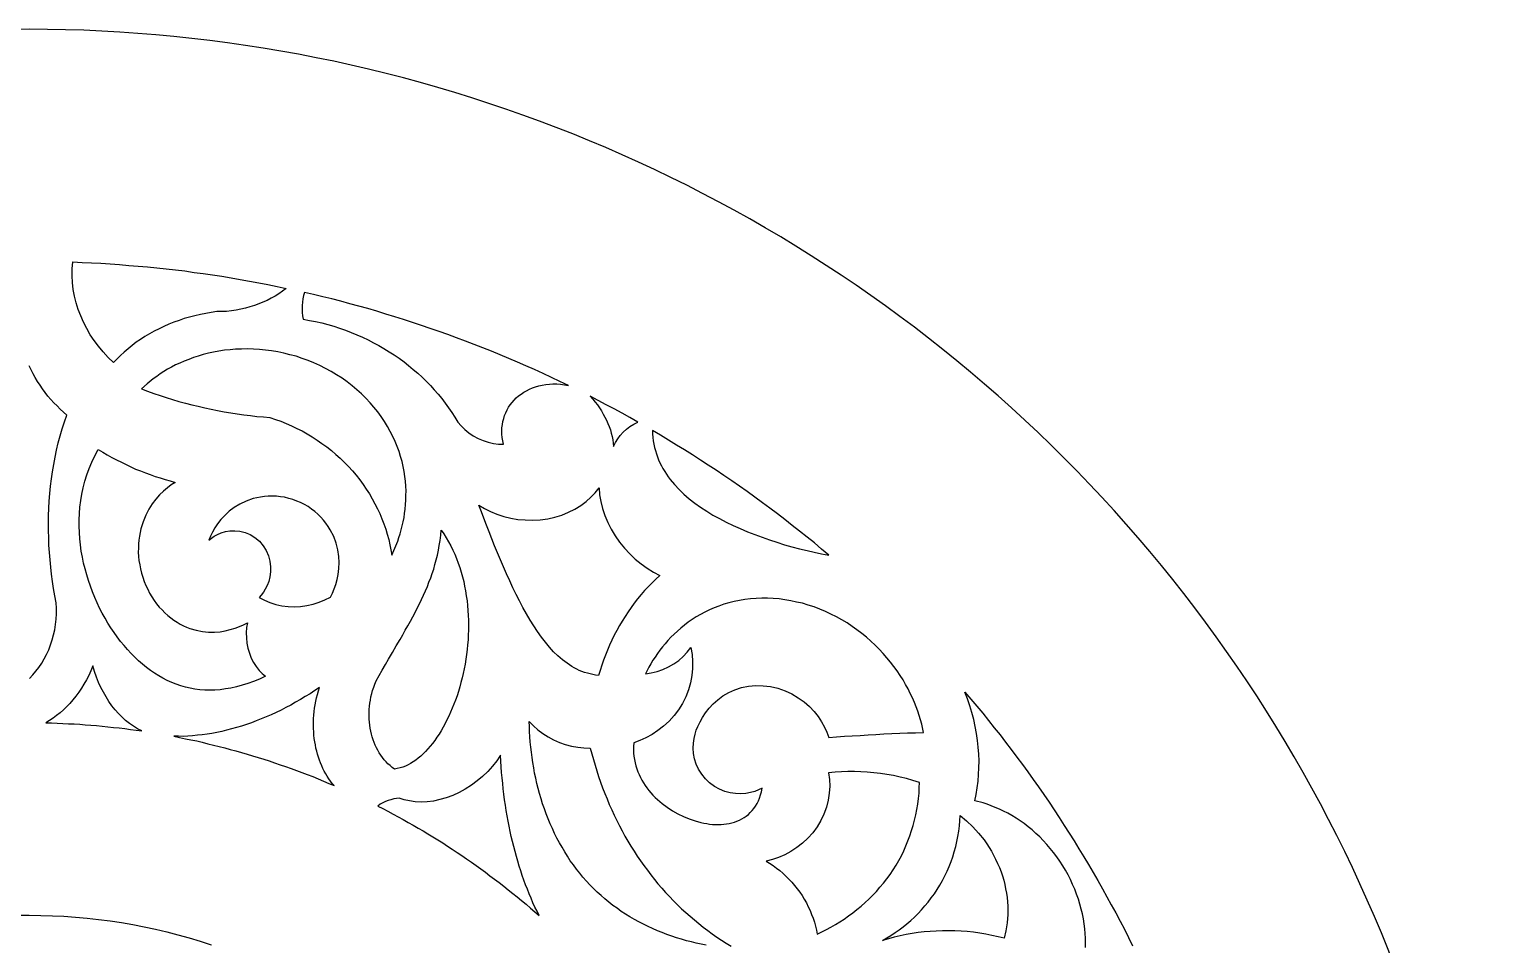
# Model space of a CAD drawing. Extents: x -1903 to -234, y -575 to 545.
# Drawn here: x -424.1 to -234.1, y 105.4 to 224.2 of the extents above; entities that cross this region are included whole.
import ezdxf

# ---------------------------------------------------------------- set-up
doc = ezdxf.new("R2010")
doc.units = 0
doc.layers.add('LAYER_1', color=18, linetype='CONTINUOUS')

msp = doc.modelspace()

# ---------------------------------------------------------------- linework, layer by layer
at = {"layer": 'LAYER_1'}
msp.add_lwpolyline([(-424.07, 224.18, 0.414214), (-614.07, 34.18, 0.414214), (-424.07, -155.82, 0.414214), (-234.07, 34.18, 0.414214)], format="xyb", close=True, dxfattribs=at)
for points in [[(-390.72, 190.55), (-391.18, 190.2), (-391.66, 189.86), (-392.15, 189.55), (-392.66, 189.26), (-393.19, 188.99), (-393.73, 188.75), (-394.28, 188.53), (-394.84, 188.33), (-395.42, 188.14), (-396.01, 187.98), (-396.61, 187.84), (-397.22, 187.73), (-397.83, 187.64), (-398.46, 187.57), (-399.09, 187.54), (-399.72, 187.53), (-400.44, 187.42), (-401.15, 187.3), (-401.86, 187.15), (-402.56, 187), (-403.26, 186.81), (-403.95, 186.63), (-404.62, 186.4), (-405.3, 186.17), (-405.95, 185.89), (-406.6, 185.61), (-407.23, 185.3), (-407.86, 184.99), (-408.46, 184.64), (-409.06, 184.3), (-409.62, 183.93), (-410.19, 183.55), (-410.72, 183.13), (-411.25, 182.71), (-411.74, 182.27), (-412.24, 181.83), (-412.69, 181.37), (-413.14, 180.91), (-413.83, 181.59), (-414.47, 182.3), (-415.08, 183.03), (-415.63, 183.78), (-416.15, 184.54), (-416.61, 185.34), (-417.03, 186.15), (-417.4, 186.97), (-417.72, 187.82), (-417.99, 188.67), (-418.2, 189.54), (-418.36, 190.42), (-418.46, 191.3), (-418.5, 192.19), (-418.49, 193.09), (-418.41, 193.98), (-417.19, 193.92), (-415.98, 193.86), (-414.77, 193.81), (-413.55, 193.74), (-412.34, 193.64), (-411.13, 193.54), (-409.92, 193.45), (-408.71, 193.34), (-407.51, 193.21), (-406.3, 193.08), (-405.09, 192.94), (-403.89, 192.81), (-402.68, 192.63), (-401.48, 192.46), (-400.28, 192.29), (-399.08, 192.12), (-397.88, 191.91), (-396.68, 191.7), (-395.49, 191.5), (-394.29, 191.29), (-393.1, 191.05), (-391.91, 190.8)], [(-362.5, 170.31), (-362.6, 170.75), (-362.66, 171.19), (-362.7, 171.62), (-362.71, 172.05), (-362.7, 172.47), (-362.65, 172.88), (-362.58, 173.28), (-362.48, 173.67), (-362.36, 174.04), (-362.22, 174.41), (-362.04, 174.77), (-361.85, 175.11), (-361.63, 175.44), (-361.39, 175.75), (-361.13, 176.05), (-360.85, 176.33), (-360.55, 176.59), (-360.23, 176.84), (-359.88, 177.07), (-359.52, 177.27), (-359.15, 177.46), (-358.75, 177.63), (-358.34, 177.77), (-357.92, 177.9), (-357.48, 178), (-357.02, 178.07), (-356.55, 178.13), (-356.08, 178.15), (-355.59, 178.14), (-355.1, 178.1), (-354.6, 178.03), (-354.08, 177.94), (-355.17, 178.47), (-356.27, 179), (-357.37, 179.5), (-358.48, 180), (-359.59, 180.5), (-360.69, 180.99), (-361.82, 181.46), (-362.94, 181.92), (-364.06, 182.38), (-365.18, 182.85), (-366.31, 183.28), (-367.45, 183.71), (-368.59, 184.14), (-369.72, 184.57), (-370.87, 184.96), (-372.01, 185.36), (-373.16, 185.75), (-374.31, 186.14), (-375.47, 186.51), (-376.63, 186.87), (-377.79, 187.22), (-378.95, 187.58), (-380.11, 187.92), (-381.28, 188.24), (-382.45, 188.56), (-383.63, 188.88), (-384.8, 189.18), (-385.98, 189.47), (-387.16, 189.75), (-388.34, 190.03), (-388.46, 189.62), (-388.55, 189.19), (-388.61, 188.76), (-388.65, 188.32), (-388.65, 187.88), (-388.63, 187.44), (-388.58, 187), (-388.5, 186.55), (-387.7, 186.4), (-386.9, 186.24), (-386.11, 186.06), (-385.33, 185.86), (-384.55, 185.63), (-383.79, 185.38), (-383.03, 185.11), (-382.28, 184.82), (-381.54, 184.53), (-380.81, 184.21), (-380.09, 183.87), (-379.39, 183.5), (-378.7, 183.13), (-378.02, 182.73), (-377.35, 182.33), (-376.69, 181.91), (-376.05, 181.47), (-375.42, 181.01), (-374.82, 180.53), (-374.22, 180.04), (-373.64, 179.54), (-373.08, 179.03), (-372.53, 178.5), (-372, 177.96), (-371.49, 177.4), (-371, 176.83), (-370.52, 176.25), (-370.06, 175.66), (-369.63, 175.06), (-369.21, 174.45), (-368.81, 173.83), (-368.43, 173.19), (-368.02, 172.69), (-367.54, 172.22), (-367.01, 171.78), (-366.43, 171.39), (-365.81, 171.06), (-365.16, 170.79), (-364.49, 170.57), (-363.82, 170.41), (-363.15, 170.33)], [(-376.99, 155.94), (-376.6, 156.81), (-376.24, 157.73), (-376.08, 158.21), (-375.92, 158.7), (-375.78, 159.21), (-375.65, 159.72), (-375.54, 160.25), (-375.42, 160.79), (-375.34, 161.35), (-375.26, 161.9), (-375.22, 162.49), (-375.17, 163.07), (-375.17, 163.67), (-375.16, 164.27), (-375.2, 164.89), (-375.23, 165.51), (-375.32, 166.15), (-375.4, 166.79), (-375.54, 167.44), (-375.68, 168.09), (-375.87, 168.74), (-376.07, 169.39), (-376.32, 170.04), (-376.58, 170.69), (-376.89, 171.34), (-377.2, 171.99), (-377.58, 172.63), (-377.95, 173.28), (-378.38, 173.91), (-378.82, 174.53), (-379.32, 175.12), (-379.82, 175.71), (-380.38, 176.28), (-380.93, 176.85), (-381.54, 177.38), (-382.15, 177.92), (-382.81, 178.41), (-383.47, 178.88), (-384.17, 179.32), (-384.87, 179.76), (-385.61, 180.15), (-386.34, 180.54), (-387.11, 180.87), (-387.87, 181.19), (-388.66, 181.46), (-389.44, 181.73), (-390.23, 181.94), (-391.02, 182.16), (-391.82, 182.3), (-392.62, 182.44), (-393.41, 182.53), (-394.2, 182.62), (-394.98, 182.66), (-395.75, 182.71), (-396.52, 182.68), (-397.28, 182.65), (-398.01, 182.58), (-398.74, 182.51), (-399.45, 182.39), (-400.15, 182.28), (-400.82, 182.13), (-401.49, 181.96), (-402.13, 181.76), (-402.77, 181.56), (-403.37, 181.33), (-403.96, 181.11), (-404.52, 180.86), (-405.08, 180.61), (-405.6, 180.33), (-406.12, 180.05), (-406.6, 179.75), (-407.08, 179.44), (-407.52, 179.13), (-407.97, 178.82), (-408.78, 178.17), (-409.52, 177.51), (-408.72, 177.21), (-407.92, 176.91), (-407.1, 176.65), (-406.29, 176.39), (-405.46, 176.13), (-404.64, 175.88), (-403.81, 175.65), (-402.98, 175.43), (-402.14, 175.24), (-401.3, 175.04), (-400.46, 174.86), (-399.62, 174.68), (-398.77, 174.53), (-397.92, 174.39), (-397.07, 174.27), (-396.22, 174.14), (-395.37, 174.04), (-394.52, 173.94), (-393.67, 173.87), (-392.82, 173.81), (-392.12, 173.55), (-391.41, 173.3), (-390.72, 173), (-390.02, 172.71), (-389.34, 172.38), (-388.66, 172.05), (-388, 171.66), (-387.34, 171.27), (-386.7, 170.85), (-386.07, 170.42), (-385.46, 169.97), (-384.85, 169.51), (-384.27, 169), (-383.7, 168.5), (-383.16, 167.96), (-382.63, 167.42), (-382.13, 166.86), (-381.63, 166.3), (-381.17, 165.71), (-380.73, 165.11), (-380.32, 164.49), (-379.91, 163.87), (-379.55, 163.23), (-379.19, 162.6), (-378.87, 161.95), (-378.55, 161.31), (-378.28, 160.64), (-378.02, 159.97), (-377.8, 159.3), (-377.59, 158.63), (-377.41, 157.95), (-377.24, 157.28), (-377.12, 156.61)], [(-348.23, 170.02), (-347.97, 170.53), (-347.68, 171.01), (-347.34, 171.46), (-346.96, 171.87), (-346.55, 172.26), (-346.09, 172.61), (-345.6, 172.92), (-345.08, 173.19), (-346.09, 173.77), (-347.11, 174.35), (-348.14, 174.9), (-349.18, 175.44), (-350.21, 175.99), (-351.24, 176.54), (-350.92, 176.17), (-350.61, 175.8), (-350.32, 175.42), (-350.04, 175.03), (-349.79, 174.64), (-349.55, 174.24), (-349.33, 173.84), (-349.13, 173.43), (-348.94, 173.02), (-348.78, 172.6), (-348.63, 172.18), (-348.51, 171.76), (-348.41, 171.33), (-348.33, 170.89), (-348.27, 170.46)], [(-320.28, 155.92), (-321.21, 156.71), (-322.14, 157.5), (-323.1, 158.26), (-324.06, 159.02), (-325.01, 159.78), (-325.97, 160.54), (-326.94, 161.27), (-327.92, 162), (-328.9, 162.73), (-329.88, 163.46), (-330.88, 164.17), (-331.88, 164.87), (-332.88, 165.56), (-333.88, 166.26), (-334.9, 166.94), (-335.92, 167.61), (-336.94, 168.27), (-337.96, 168.94), (-339, 169.59), (-340.04, 170.22), (-341.08, 170.85), (-342.13, 171.49), (-343.18, 172.11), (-343.16, 171.65), (-343.11, 171.21), (-343.06, 170.77), (-342.98, 170.33), (-342.89, 169.9), (-342.79, 169.49), (-342.66, 169.08), (-342.52, 168.67), (-342.36, 168.28), (-342.19, 167.9), (-342, 167.52), (-341.8, 167.15), (-341.58, 166.79), (-341.35, 166.44), (-341.11, 166.09), (-340.85, 165.75), (-340.31, 165.09), (-339.71, 164.44), (-339.08, 163.83), (-338.39, 163.25), (-337.67, 162.69), (-336.91, 162.16), (-336.12, 161.63), (-335.31, 161.13), (-334.46, 160.66), (-333.58, 160.21), (-332.68, 159.79), (-331.77, 159.36), (-330.84, 158.96), (-329.89, 158.59), (-328.93, 158.24), (-327.96, 157.91), (-327, 157.59), (-326.02, 157.28), (-325.05, 157.01), (-324.07, 156.75), (-323.1, 156.52), (-322.15, 156.3), (-321.21, 156.1)], [(-393.4, 140.2), (-394.18, 139.84), (-394.95, 139.53), (-395.71, 139.26), (-396.45, 139.03), (-397.18, 138.84), (-397.89, 138.67), (-398.6, 138.55), (-399.29, 138.46), (-399.97, 138.41), (-400.63, 138.4), (-401.29, 138.41), (-401.94, 138.45), (-402.57, 138.53), (-403.19, 138.65), (-403.81, 138.8), (-404.41, 138.97), (-405, 139.17), (-405.58, 139.4), (-406.16, 139.66), (-406.72, 139.95), (-407.27, 140.27), (-407.81, 140.6), (-408.34, 140.96), (-408.87, 141.35), (-409.38, 141.77), (-409.88, 142.21), (-410.37, 142.68), (-410.85, 143.16), (-411.31, 143.66), (-411.77, 144.18), (-412.21, 144.73), (-412.65, 145.3), (-413.06, 145.88), (-413.47, 146.49), (-413.86, 147.11), (-414.23, 147.74), (-414.59, 148.39), (-414.94, 149.06), (-415.27, 149.74), (-415.58, 150.44), (-415.87, 151.16), (-416.14, 151.88), (-416.39, 152.62), (-416.62, 153.38), (-416.83, 154.13), (-417.02, 154.9), (-417.18, 155.68), (-417.32, 156.46), (-417.43, 157.26), (-417.52, 158.06), (-417.57, 158.87), (-417.6, 159.69), (-417.59, 160.51), (-417.56, 161.34), (-417.49, 162.17), (-417.38, 163), (-417.24, 163.83), (-417.06, 164.67), (-416.84, 165.51), (-416.58, 166.34), (-416.28, 167.18), (-415.94, 168.01), (-415.55, 168.83), (-415.11, 169.65), (-414.52, 169.29), (-413.94, 168.93), (-413.34, 168.61), (-412.74, 168.28), (-412.12, 167.98), (-411.51, 167.68), (-410.89, 167.39), (-410.27, 167.1), (-409.63, 166.85), (-409, 166.59), (-408.36, 166.37), (-407.72, 166.14), (-407.07, 165.94), (-406.42, 165.73), (-405.77, 165.55), (-405.12, 165.37), (-405.63, 165.04), (-406.14, 164.67), (-406.65, 164.24), (-407.15, 163.75), (-407.64, 163.2), (-408.11, 162.57), (-408.55, 161.87), (-408.95, 161.1), (-409.29, 160.26), (-409.57, 159.35), (-409.78, 158.39), (-409.83, 157.88), (-409.89, 157.37), (-409.9, 156.84), (-409.92, 156.31), (-409.88, 155.76), (-409.84, 155.22), (-409.74, 154.67), (-409.65, 154.13), (-409.5, 153.59), (-409.35, 153.05), (-409.15, 152.52), (-408.95, 151.99), (-408.7, 151.49), (-408.46, 150.98), (-408.16, 150.51), (-407.87, 150.04), (-407.54, 149.61), (-407.2, 149.18), (-406.84, 148.81), (-406.48, 148.43), (-406.09, 148.11), (-405.7, 147.77), (-405.3, 147.49), (-404.89, 147.21), (-404.48, 146.98), (-404.06, 146.76), (-403.65, 146.59), (-403.23, 146.42), (-402.4, 146.18), (-401.59, 146.01), (-400.8, 145.93), (-400.03, 145.93), (-399.3, 145.99), (-398.62, 146.1), (-397.97, 146.25), (-397.35, 146.43), (-396.78, 146.65), (-396.25, 146.89), (-395.75, 147.15), (-395.86, 146.51), (-395.9, 145.85), (-395.89, 145.17), (-395.82, 144.5), (-395.69, 143.83), (-395.5, 143.18), (-395.26, 142.56), (-394.97, 141.98), (-394.62, 141.45), (-394.24, 140.97), (-393.83, 140.56)], [(-384.96, 150.49), (-384.71, 150.98), (-384.48, 151.53), (-384.27, 152.11), (-384.1, 152.75), (-383.96, 153.43), (-383.87, 154.17), (-383.84, 154.95), (-383.88, 155.76), (-384, 156.62), (-384.22, 157.49), (-384.55, 158.36), (-384.99, 159.23), (-385.27, 159.65), (-385.55, 160.07), (-385.88, 160.47), (-386.22, 160.87), (-386.61, 161.23), (-387, 161.6), (-387.44, 161.91), (-387.88, 162.22), (-388.36, 162.48), (-388.84, 162.74), (-389.35, 162.94), (-389.86, 163.15), (-390.39, 163.29), (-390.92, 163.43), (-391.45, 163.5), (-391.99, 163.56), (-392.51, 163.56), (-393.04, 163.57), (-393.55, 163.52), (-394.05, 163.46), (-395.01, 163.26), (-395.91, 162.94), (-396.73, 162.55), (-397.47, 162.1), (-398.12, 161.61), (-398.7, 161.09), (-399.2, 160.55), (-399.63, 160), (-399.99, 159.46), (-400.29, 158.92), (-400.55, 158.39), (-400.75, 157.87), (-400.43, 158.14), (-400.05, 158.4), (-399.63, 158.62), (-399.15, 158.82), (-398.61, 158.98), (-398.03, 159.07), (-397.4, 159.09), (-396.73, 159.03), (-396.06, 158.87), (-395.4, 158.59), (-394.77, 158.2), (-394.19, 157.72), (-393.7, 157.15), (-393.3, 156.51), (-393, 155.83), (-392.82, 155.13), (-392.74, 154.42), (-392.75, 153.75), (-392.84, 153.11), (-392.99, 152.52), (-393.19, 151.99), (-393.43, 151.52), (-393.68, 151.1), (-393.95, 150.73), (-394.23, 150.42), (-393.55, 150.06), (-392.82, 149.76), (-392.07, 149.52), (-391.28, 149.36), (-390.47, 149.26), (-389.66, 149.23), (-388.84, 149.27), (-388.02, 149.38), (-387.22, 149.57), (-386.43, 149.83), (-385.68, 150.13)], [(-350.17, 140.31), (-350.54, 140.35), (-350.91, 140.42), (-351.27, 140.5), (-351.62, 140.6), (-351.97, 140.71), (-352.32, 140.83), (-352.66, 140.97), (-352.99, 141.12), (-353.31, 141.29), (-353.63, 141.47), (-354.25, 141.88), (-354.85, 142.34), (-355.43, 142.85), (-356, 143.39), (-356.54, 143.98), (-357.07, 144.62), (-357.59, 145.29), (-358.08, 146.01), (-358.58, 146.74), (-359.06, 147.5), (-359.52, 148.3), (-359.98, 149.13), (-360.42, 149.98), (-360.86, 150.83), (-361.29, 151.7), (-361.7, 152.59), (-362.11, 153.5), (-362.51, 154.41), (-362.9, 155.32), (-363.28, 156.22), (-363.66, 157.13), (-364.02, 158.04), (-364.38, 158.94), (-364.72, 159.83), (-365.06, 160.71), (-365.38, 161.56), (-365.71, 162.4), (-364.97, 161.98), (-364.18, 161.6), (-363.35, 161.25), (-362.48, 160.96), (-361.57, 160.73), (-360.63, 160.57), (-359.67, 160.49), (-358.7, 160.46), (-357.73, 160.51), (-356.77, 160.64), (-355.83, 160.85), (-354.92, 161.13), (-354.05, 161.49), (-353.23, 161.89), (-352.48, 162.36), (-351.78, 162.87), (-351.15, 163.43), (-350.59, 164.02), (-350.1, 164.64), (-350.02, 163.77), (-349.86, 162.87), (-349.64, 161.97), (-349.33, 161.08), (-348.96, 160.18), (-348.53, 159.29), (-348.02, 158.43), (-347.44, 157.61), (-346.8, 156.83), (-346.12, 156.1), (-345.4, 155.41), (-344.63, 154.78), (-343.84, 154.22), (-343.02, 153.73), (-342.2, 153.29), (-342.71, 152.81), (-343.22, 152.34), (-343.7, 151.84), (-344.18, 151.33), (-344.64, 150.8), (-345.09, 150.26), (-345.52, 149.7), (-345.94, 149.14), (-346.34, 148.56), (-346.73, 147.98), (-347.1, 147.37), (-347.46, 146.77), (-347.79, 146.14), (-348.13, 145.52), (-348.43, 144.88), (-348.73, 144.25), (-349, 143.6), (-349.27, 142.95), (-349.51, 142.29), (-349.75, 141.63), (-349.96, 140.97)], [(-376.64, 128.15), (-376.94, 128.37), (-377.23, 128.6), (-377.5, 128.84), (-377.75, 129.1), (-377.99, 129.37), (-378.22, 129.66), (-378.43, 129.96), (-378.63, 130.27), (-378.82, 130.59), (-378.99, 130.92), (-379.15, 131.25), (-379.3, 131.6), (-379.43, 131.96), (-379.55, 132.32), (-379.65, 132.69), (-379.74, 133.07), (-379.81, 133.46), (-379.87, 133.85), (-379.91, 134.25), (-379.94, 134.65), (-379.96, 135.06), (-379.95, 135.47), (-379.94, 135.88), (-379.9, 136.3), (-379.86, 136.71), (-379.79, 137.12), (-379.71, 137.54), (-379.61, 137.95), (-379.5, 138.36), (-379.36, 138.77), (-379.21, 139.18), (-379.05, 139.59), (-378.64, 140.3), (-378.24, 141), (-377.83, 141.71), (-377.43, 142.42), (-376.93, 143.27), (-376.44, 144.13), (-375.94, 144.98), (-375.59, 145.58), (-375.25, 146.18), (-374.92, 146.76), (-374.6, 147.34), (-374.29, 147.91), (-373.98, 148.48), (-373.7, 149.04), (-373.41, 149.6), (-373.14, 150.16), (-372.88, 150.72), (-372.64, 151.28), (-372.39, 151.84), (-372.18, 152.4), (-371.96, 152.97), (-371.76, 153.54), (-371.57, 154.12), (-371.4, 154.72), (-371.23, 155.31), (-371.09, 155.92), (-370.95, 156.55), (-370.84, 157.19), (-370.73, 157.83), (-370.65, 158.5), (-370.58, 159.18), (-370.24, 158.7), (-369.93, 158.19), (-369.63, 157.67), (-369.34, 157.14), (-369.08, 156.59), (-368.83, 156.04), (-368.59, 155.47), (-368.37, 154.9), (-368.17, 154.32), (-367.99, 153.73), (-367.83, 153.12), (-367.67, 152.51), (-367.55, 151.89), (-367.43, 151.27), (-367.33, 150.64), (-367.24, 150.01), (-367.18, 149.38), (-367.12, 148.74), (-367.09, 148.11), (-367.06, 147.47), (-367.05, 146.84), (-367.05, 146.2), (-367.08, 145.56), (-367.11, 144.92), (-367.17, 144.29), (-367.23, 143.66), (-367.31, 143.03), (-367.39, 142.41), (-367.5, 141.79), (-367.61, 141.18), (-367.74, 140.58), (-367.88, 139.98), (-368.03, 139.39), (-368.19, 138.81), (-368.36, 138.24), (-368.54, 137.67), (-368.74, 137.12), (-368.94, 136.58), (-369.15, 136.05), (-369.37, 135.53), (-369.6, 135.03), (-369.84, 134.53), (-370.08, 134.05), (-370.34, 133.58), (-370.6, 133.13), (-370.87, 132.7), (-371.15, 132.28), (-371.43, 131.88), (-371.72, 131.49), (-372.01, 131.12), (-372.32, 130.77), (-372.62, 130.44), (-372.93, 130.13), (-373.25, 129.84), (-373.57, 129.57), (-373.9, 129.32), (-374.23, 129.09), (-374.56, 128.89), (-374.9, 128.7), (-375.24, 128.55), (-375.58, 128.41), (-375.93, 128.3), (-376.29, 128.22)], [(-328.92, 125.67), (-329.38, 125.45), (-329.89, 125.25), (-330.45, 125.1), (-331.05, 124.99), (-331.7, 124.94), (-332.37, 124.97), (-333.06, 125.07), (-333.77, 125.25), (-334.46, 125.53), (-335.13, 125.89), (-335.74, 126.35), (-336.3, 126.89), (-336.77, 127.49), (-337.18, 128.13), (-337.48, 128.8), (-337.7, 129.5), (-337.83, 130.19), (-337.88, 130.87), (-337.85, 131.52), (-337.77, 132.13), (-337.64, 132.69), (-337.47, 133.21), (-337.26, 133.68), (-336.99, 134.27), (-336.67, 134.87), (-336.27, 135.46), (-335.82, 136.05), (-335.29, 136.62), (-334.69, 137.15), (-334.01, 137.64), (-333.27, 138.08), (-332.46, 138.44), (-331.6, 138.73), (-330.69, 138.91), (-329.75, 139), (-328.79, 138.98), (-327.82, 138.87), (-326.87, 138.65), (-325.94, 138.33), (-325.07, 137.91), (-324.24, 137.42), (-323.49, 136.87), (-322.79, 136.27), (-322.18, 135.63), (-321.66, 134.96), (-321.21, 134.28), (-320.83, 133.6), (-320.52, 132.93), (-320.27, 132.27), (-319.25, 132.35), (-318.24, 132.42), (-317.22, 132.48), (-316.2, 132.53), (-315.18, 132.6), (-314.15, 132.66), (-313.12, 132.71), (-312.09, 132.76), (-311.06, 132.8), (-310.04, 132.85), (-309, 132.88), (-307.97, 132.92), (-308.21, 133.99), (-308.37, 134.55), (-308.52, 135.11), (-308.71, 135.68), (-308.92, 136.24), (-309.16, 136.81), (-309.4, 137.39), (-309.69, 137.97), (-309.98, 138.55), (-310.3, 139.14), (-310.63, 139.73), (-311, 140.32), (-311.39, 140.89), (-311.82, 141.46), (-312.25, 142.03), (-312.72, 142.59), (-313.2, 143.16), (-313.72, 143.7), (-314.24, 144.25), (-314.81, 144.76), (-315.38, 145.27), (-316, 145.75), (-316.61, 146.23), (-317.25, 146.68), (-317.9, 147.13), (-318.59, 147.52), (-319.28, 147.91), (-320, 148.26), (-320.71, 148.61), (-321.44, 148.91), (-322.17, 149.21), (-322.93, 149.44), (-323.68, 149.67), (-324.45, 149.84), (-325.21, 150.01), (-325.97, 150.13), (-326.73, 150.24), (-327.48, 150.3), (-328.23, 150.34), (-328.98, 150.33), (-329.72, 150.31), (-330.45, 150.24), (-331.17, 150.16), (-331.87, 150.03), (-332.56, 149.9), (-333.23, 149.72), (-333.9, 149.54), (-334.53, 149.32), (-335.16, 149.08), (-335.76, 148.81), (-336.36, 148.53), (-336.92, 148.21), (-337.48, 147.9), (-338, 147.55), (-338.52, 147.21), (-339, 146.83), (-339.48, 146.46), (-339.92, 146.07), (-340.36, 145.67), (-340.76, 145.26), (-341.16, 144.85), (-341.52, 144.43), (-341.88, 144), (-342.21, 143.57), (-342.53, 143.14), (-342.82, 142.7), (-343.11, 142.27), (-343.37, 141.83), (-343.62, 141.39), (-344.08, 140.52), (-343.32, 140.64), (-342.56, 140.82), (-341.82, 141.08), (-341.09, 141.41), (-340.41, 141.8), (-339.76, 142.25), (-339.18, 142.76), (-338.64, 143.32), (-338.18, 143.92), (-338.03, 143.04), (-337.95, 142.13), (-337.95, 141.21), (-338.04, 140.28), (-338.21, 139.35), (-338.48, 138.44), (-338.83, 137.54), (-339.26, 136.68), (-339.78, 135.86), (-340.36, 135.09), (-341.01, 134.39), (-341.71, 133.74), (-342.45, 133.16), (-343.22, 132.66), (-344.01, 132.22), (-344.81, 131.85), (-345.6, 131.55), (-345.63, 131.1), (-345.63, 130.66), (-345.61, 130.23), (-345.57, 129.81), (-345.5, 129.39), (-345.42, 128.98), (-345.32, 128.58), (-345.2, 128.19), (-345.06, 127.8), (-344.9, 127.43), (-344.73, 127.06), (-344.54, 126.71), (-344.33, 126.36), (-344.11, 126.03), (-343.88, 125.7), (-343.62, 125.39), (-343.37, 125.07), (-343.1, 124.77), (-342.82, 124.48), (-342.52, 124.2), (-342.22, 123.93), (-341.91, 123.67), (-341.25, 123.19), (-340.56, 122.74), (-339.86, 122.34), (-339.13, 121.98), (-338.39, 121.68), (-337.63, 121.43), (-336.87, 121.23), (-336.49, 121.15), (-336.11, 121.08), (-335.74, 121.02), (-335.36, 120.98), (-334.99, 120.96), (-334.62, 120.95), (-334.25, 120.96), (-333.89, 120.99), (-333.54, 121.03), (-333.19, 121.09), (-332.85, 121.17), (-332.51, 121.27), (-332.19, 121.39), (-331.87, 121.52), (-331.56, 121.68), (-331.27, 121.85), (-330.98, 122.04), (-330.71, 122.26), (-330.46, 122.5), (-330.21, 122.76), (-329.99, 123.04), (-329.78, 123.34), (-329.59, 123.67), (-329.41, 124.02), (-329.26, 124.39), (-329.12, 124.79), (-329.01, 125.22)], [(-409.48, 133.1), (-410.03, 133.38), (-410.55, 133.71), (-411.06, 134.07), (-411.56, 134.47), (-412.03, 134.89), (-412.49, 135.35), (-412.92, 135.84), (-413.34, 136.36), (-413.73, 136.92), (-414.11, 137.51), (-414.45, 138.12), (-414.78, 138.75), (-415.08, 139.41), (-415.35, 140.1), (-415.59, 140.81), (-415.8, 141.54), (-416.06, 140.92), (-416.35, 140.32), (-416.65, 139.74), (-416.97, 139.18), (-417.3, 138.64), (-417.66, 138.12), (-418.03, 137.61), (-418.41, 137.13), (-418.81, 136.67), (-419.22, 136.24), (-419.65, 135.83), (-420.08, 135.44), (-420.53, 135.09), (-420.99, 134.75), (-421.46, 134.44), (-421.94, 134.15), (-421.2, 134.14), (-420.47, 134.11), (-419.73, 134.08), (-419, 134.04), (-418.26, 134.01), (-417.53, 133.97), (-416.8, 133.91), (-416.06, 133.85), (-415.33, 133.79), (-414.6, 133.73), (-413.86, 133.65), (-413.13, 133.57), (-412.4, 133.49), (-411.67, 133.41), (-410.94, 133.31), (-410.21, 133.21)], [(-384.5, 126.02), (-384.74, 126.3), (-384.97, 126.59), (-385.19, 126.9), (-385.4, 127.22), (-385.59, 127.54), (-385.78, 127.88), (-385.95, 128.23), (-386.11, 128.59), (-386.26, 128.96), (-386.4, 129.33), (-386.53, 129.71), (-386.65, 130.09), (-386.76, 130.48), (-386.85, 130.88), (-386.93, 131.29), (-387.01, 131.7), (-387.07, 132.12), (-387.11, 132.54), (-387.15, 132.97), (-387.17, 133.4), (-387.18, 133.84), (-387.18, 134.27), (-387.16, 134.72), (-387.13, 135.16), (-387.09, 135.61), (-387.03, 136.06), (-386.96, 136.5), (-386.88, 136.95), (-386.78, 137.4), (-386.66, 137.85), (-386.53, 138.3), (-386.39, 138.75), (-387, 138.34), (-387.61, 137.94), (-388.24, 137.56), (-388.86, 137.18), (-389.49, 136.83), (-390.11, 136.47), (-390.75, 136.15), (-391.38, 135.82), (-392.03, 135.51), (-392.67, 135.21), (-393.31, 134.93), (-393.95, 134.66), (-394.6, 134.42), (-395.24, 134.17), (-395.89, 133.95), (-396.53, 133.73), (-397.18, 133.55), (-397.82, 133.36), (-398.45, 133.21), (-399.09, 133.05), (-399.73, 132.92), (-400.36, 132.79), (-400.99, 132.7), (-401.61, 132.61), (-402.23, 132.55), (-402.86, 132.48), (-403.47, 132.44), (-404.08, 132.4), (-404.68, 132.41), (-405.29, 132.41), (-404.55, 132.26), (-403.81, 132.1), (-403.08, 131.95), (-402.34, 131.8), (-401.61, 131.63), (-400.88, 131.45), (-400.15, 131.27), (-399.42, 131.1), (-398.69, 130.91), (-397.97, 130.71), (-397.24, 130.51), (-396.52, 130.31), (-395.8, 130.1), (-395.08, 129.88), (-394.36, 129.66), (-393.64, 129.44), (-392.93, 129.21), (-392.22, 128.96), (-391.51, 128.72), (-390.8, 128.48), (-390.09, 128.23), (-389.38, 127.96), (-388.68, 127.7), (-387.98, 127.43), (-387.27, 127.17), (-386.58, 126.88), (-385.89, 126.59), (-385.19, 126.3)], [(-357.88, 109.14), (-358.15, 109.69), (-358.43, 110.24), (-358.68, 110.81), (-358.93, 111.38), (-359.16, 111.96), (-359.4, 112.55), (-359.63, 113.14), (-359.85, 113.73), (-360.06, 114.34), (-360.27, 114.94), (-360.46, 115.57), (-360.65, 116.19), (-360.83, 116.82), (-361.01, 117.45), (-361.18, 118.1), (-361.34, 118.75), (-361.49, 119.41), (-361.63, 120.07), (-361.77, 120.74), (-361.91, 121.41), (-362.03, 122.09), (-362.15, 122.77), (-362.25, 123.47), (-362.36, 124.17), (-362.44, 124.88), (-362.54, 125.58), (-362.61, 126.29), (-362.69, 127), (-362.75, 127.73), (-362.81, 128.46), (-362.84, 129.2), (-362.88, 129.94), (-363.38, 129.22), (-363.93, 128.53), (-364.54, 127.86), (-365.21, 127.21), (-365.92, 126.61), (-366.67, 126.05), (-367.46, 125.55), (-368.27, 125.11), (-369.1, 124.73), (-369.93, 124.42), (-370.77, 124.19), (-371.6, 124.01), (-372.42, 123.91), (-373.21, 123.87), (-373.97, 123.91), (-374.7, 124.02), (-375.4, 124.17), (-376.05, 124.37), (-376.41, 124.33), (-376.76, 124.27), (-377.12, 124.18), (-377.47, 124.07), (-377.82, 123.93), (-378.16, 123.77), (-378.5, 123.58), (-378.83, 123.36), (-378.17, 123.02), (-377.51, 122.67), (-376.85, 122.32), (-376.19, 121.97), (-375.53, 121.61), (-374.89, 121.24), (-374.24, 120.87), (-373.59, 120.5), (-372.94, 120.12), (-372.31, 119.73), (-371.67, 119.34), (-371.03, 118.95), (-370.4, 118.56), (-369.78, 118.15), (-369.15, 117.74), (-368.53, 117.33), (-367.9, 116.92), (-367.29, 116.49), (-366.68, 116.06), (-366.07, 115.63), (-365.46, 115.2), (-364.86, 114.76), (-364.26, 114.31), (-363.66, 113.86), (-363.07, 113.41), (-362.48, 112.96), (-361.9, 112.49), (-361.31, 112.02), (-360.73, 111.56), (-360.15, 111.08), (-359.58, 110.6), (-359.02, 110.11), (-358.45, 109.63)], [(-321.77, 106.72), (-321.18, 107.01), (-320.58, 107.31), (-320, 107.64), (-319.42, 107.97), (-318.85, 108.33), (-318.28, 108.69), (-317.72, 109.09), (-317.16, 109.49), (-316.63, 109.92), (-316.09, 110.35), (-315.57, 110.82), (-315.06, 111.28), (-314.57, 111.78), (-314.08, 112.28), (-313.63, 112.81), (-313.17, 113.35), (-312.74, 113.91), (-312.32, 114.47), (-311.93, 115.07), (-311.54, 115.66), (-311.19, 116.28), (-310.85, 116.89), (-310.55, 117.53), (-310.25, 118.17), (-309.99, 118.82), (-309.73, 119.48), (-309.52, 120.16), (-309.3, 120.84), (-309.13, 121.53), (-308.96, 122.22), (-308.83, 122.92), (-308.71, 123.62), (-308.63, 124.32), (-308.56, 125.02), (-308.53, 125.73), (-308.51, 126.43), (-309.35, 126.67), (-310.18, 126.91), (-311.02, 127.11), (-311.87, 127.3), (-312.72, 127.43), (-313.57, 127.56), (-314.42, 127.65), (-315.27, 127.74), (-316.11, 127.78), (-316.95, 127.82), (-317.78, 127.82), (-318.63, 127.8), (-319.46, 127.74), (-320.29, 127.67), (-320.18, 126.81), (-320.15, 125.92), (-320.21, 125.01), (-320.35, 124.1), (-320.59, 123.19), (-320.9, 122.31), (-321.31, 121.46), (-321.79, 120.64), (-322.36, 119.88), (-322.99, 119.17), (-323.67, 118.53), (-324.41, 117.96), (-325.18, 117.47), (-325.98, 117.04), (-326.79, 116.69), (-327.6, 116.41), (-328.4, 116.2), (-327.95, 115.92), (-327.5, 115.63), (-327.07, 115.31), (-326.63, 114.99), (-326.23, 114.63), (-325.83, 114.26), (-325.45, 113.87), (-325.07, 113.48), (-324.72, 113.05), (-324.37, 112.63), (-324.04, 112.18), (-323.73, 111.73), (-323.46, 111.26), (-323.18, 110.78), (-322.94, 110.29), (-322.7, 109.8), (-322.5, 109.29), (-322.3, 108.79), (-322.14, 108.28), (-321.99, 107.76), (-321.88, 107.24)], [(-313.29, 105.92), (-312.75, 106.24), (-312.2, 106.57), (-311.67, 106.93), (-311.14, 107.29), (-310.63, 107.69), (-310.12, 108.08), (-309.63, 108.52), (-309.15, 108.95), (-308.68, 109.42), (-308.22, 109.89), (-307.79, 110.39), (-307.36, 110.89), (-306.96, 111.42), (-306.56, 111.96), (-306.2, 112.52), (-305.84, 113.09), (-305.51, 113.68), (-305.19, 114.28), (-304.91, 114.9), (-304.63, 115.51), (-304.4, 116.15), (-304.17, 116.78), (-303.98, 117.43), (-303.79, 118.09), (-303.65, 118.75), (-303.51, 119.42), (-303.41, 120.09), (-303.32, 120.77), (-303.26, 121.45), (-303.21, 122.14), (-302.39, 121.44), (-301.59, 120.67), (-300.82, 119.84), (-300.1, 118.95), (-299.77, 118.47), (-299.45, 117.98), (-299.16, 117.48), (-298.87, 116.97), (-298.61, 116.44), (-298.36, 115.91), (-298.13, 115.37), (-297.91, 114.83), (-297.73, 114.28), (-297.56, 113.72), (-297.43, 113.15), (-297.31, 112.59), (-297.22, 112.03), (-297.13, 111.47), (-297.08, 110.91), (-297.04, 110.36), (-297.02, 109.27), (-297.11, 108.2), (-297.27, 107.17), (-297.5, 106.19), (-298.3, 106.38), (-299.09, 106.57), (-299.89, 106.72), (-300.68, 106.87), (-301.49, 106.97), (-302.3, 107.06), (-303.1, 107.11), (-303.91, 107.16), (-304.71, 107.16), (-305.52, 107.17), (-306.31, 107.13), (-307.11, 107.09), (-307.9, 107.01), (-308.68, 106.92), (-309.46, 106.8), (-310.24, 106.67), (-311.01, 106.5), (-311.78, 106.33), (-312.53, 106.13)]]:
    msp.add_lwpolyline(points, close=True, dxfattribs=at)
for points in [[(-424.04, 139.92), (-423.61, 140.37), (-423.2, 140.85), (-422.82, 141.36), (-422.46, 141.89), (-422.13, 142.45), (-421.82, 143.04), (-421.55, 143.64), (-421.3, 144.27), (-421.09, 144.91), (-420.91, 145.57), (-420.76, 146.24), (-420.65, 146.93), (-420.58, 147.62), (-420.54, 148.32), (-420.55, 149.02), (-420.59, 149.73), (-420.75, 150.65), (-420.92, 151.58), (-421.05, 152.51), (-421.18, 153.44), (-421.28, 154.38), (-421.38, 155.32), (-421.45, 156.27), (-421.52, 157.22), (-421.55, 158.18), (-421.58, 159.13), (-421.58, 160.09), (-421.57, 161.04), (-421.53, 162), (-421.49, 162.95), (-421.4, 163.91), (-421.32, 164.86), (-421.2, 165.81), (-421.07, 166.75), (-420.9, 167.69), (-420.73, 168.63), (-420.52, 169.56), (-420.31, 170.49), (-420.05, 171.41), (-419.79, 172.32), (-419.49, 173.22), (-419.19, 174.11), (-419.62, 174.5), (-420.06, 174.88), (-420.47, 175.29), (-420.88, 175.7), (-421.26, 176.14), (-421.65, 176.58), (-422, 177.04), (-422.36, 177.5), (-422.68, 177.98), (-423, 178.47), (-423.29, 178.97), (-423.57, 179.47), (-423.82, 179.98), (-424.07, 180.5)], [(-286.93, 104.98), (-286.93, 105.58), (-286.94, 106.19), (-286.99, 106.81), (-287.03, 107.43), (-287.12, 108.07), (-287.21, 108.71), (-287.34, 109.35), (-287.49, 109.99), (-287.68, 110.63), (-287.87, 111.27), (-288.1, 111.91), (-288.33, 112.55), (-288.61, 113.18), (-288.88, 113.81), (-289.2, 114.42), (-289.54, 115.02), (-289.9, 115.61), (-290.27, 116.2), (-290.67, 116.76), (-291.08, 117.32), (-291.51, 117.86), (-291.95, 118.38), (-292.42, 118.87), (-292.89, 119.36), (-293.39, 119.81), (-293.88, 120.25), (-294.39, 120.66), (-294.9, 121.07), (-295.42, 121.44), (-295.95, 121.79), (-296.49, 122.11), (-297.03, 122.42), (-297.57, 122.69), (-298.11, 122.95), (-298.65, 123.18), (-299.18, 123.4), (-299.72, 123.58), (-300.25, 123.76), (-301.3, 124.03), (-301.14, 124.87), (-301, 125.72), (-300.9, 126.58), (-300.82, 127.44), (-300.78, 128.32), (-300.77, 129.21), (-300.8, 130.1), (-300.87, 130.98), (-300.97, 131.88), (-301.1, 132.77), (-301.27, 133.67), (-301.46, 134.58), (-301.69, 135.48), (-301.96, 136.37), (-302.27, 137.26), (-302.6, 138.15), (-301.82, 137.24), (-301.05, 136.33), (-300.29, 135.39), (-299.54, 134.46), (-298.79, 133.52), (-298.04, 132.59), (-297.31, 131.64), (-296.59, 130.68), (-295.86, 129.72), (-295.14, 128.76), (-294.44, 127.79), (-293.75, 126.81), (-293.06, 125.83), (-292.37, 124.85), (-291.68, 123.86), (-291.02, 122.86), (-290.37, 121.85), (-289.71, 120.85), (-289.05, 119.85), (-288.42, 118.83), (-287.8, 117.8), (-287.17, 116.78), (-286.54, 115.76), (-285.94, 114.72), (-285.35, 113.68), (-284.75, 112.63), (-284.16, 111.59), (-283.59, 110.54), (-283.02, 109.48), (-282.46, 108.42), (-281.9, 107.36), (-281.36, 106.29), (-280.83, 105.21)], [(-336.19, 105.29), (-336.83, 105.43), (-337.47, 105.56), (-338.11, 105.72), (-338.76, 105.88), (-339.39, 106.07), (-340.03, 106.25), (-340.66, 106.47), (-341.28, 106.69), (-341.9, 106.93), (-342.52, 107.17), (-343.14, 107.44), (-343.74, 107.71), (-344.34, 108.01), (-344.93, 108.31), (-345.51, 108.64), (-346.09, 108.96), (-346.65, 109.32), (-347.21, 109.68), (-347.75, 110.08), (-348.29, 110.46), (-348.82, 110.87), (-349.34, 111.29), (-349.84, 111.73), (-350.34, 112.18), (-350.81, 112.65), (-351.29, 113.12), (-351.74, 113.62), (-352.19, 114.12), (-352.61, 114.65), (-353.03, 115.17), (-353.43, 115.71), (-353.83, 116.26), (-354.2, 116.83), (-354.56, 117.4), (-354.9, 118), (-355.25, 118.58), (-355.56, 119.19), (-355.88, 119.8), (-356.16, 120.43), (-356.44, 121.06), (-356.7, 121.7), (-356.96, 122.34), (-357.19, 122.99), (-357.42, 123.64), (-357.62, 124.3), (-357.82, 124.97), (-357.99, 125.64), (-358.17, 126.3), (-358.32, 126.97), (-358.47, 127.64), (-358.58, 128.32), (-358.71, 128.99), (-358.8, 129.67), (-358.89, 130.35), (-358.96, 131.01), (-359.04, 131.68), (-359.08, 132.35), (-359.13, 133.01), (-359.15, 133.67), (-359.18, 134.33), (-358.63, 133.76), (-358.04, 133.24), (-357.39, 132.76), (-356.71, 132.32), (-356, 131.93), (-355.25, 131.6), (-354.48, 131.34), (-353.68, 131.14), (-352.87, 130.99), (-352.06, 130.9), (-351.25, 130.87), (-351.04, 130.13), (-350.84, 129.39), (-350.61, 128.65), (-350.39, 127.91), (-350.15, 127.17), (-349.9, 126.44), (-349.63, 125.72), (-349.35, 125), (-349.06, 124.29), (-348.77, 123.57), (-348.45, 122.87), (-348.14, 122.17), (-347.79, 121.48), (-347.45, 120.8), (-347.09, 120.12), (-346.74, 119.45), (-346.35, 118.79), (-345.96, 118.14), (-345.55, 117.51), (-345.15, 116.86), (-344.72, 116.24), (-344.29, 115.62), (-343.83, 115.03), (-343.39, 114.42), (-342.92, 113.84), (-342.45, 113.26), (-341.95, 112.7), (-341.46, 112.15), (-340.95, 111.61), (-340.44, 111.06), (-339.91, 110.55), (-339.38, 110.03), (-338.83, 109.55), (-338.28, 109.05), (-337.72, 108.57), (-337.16, 108.1), (-336.57, 107.65), (-335.99, 107.21), (-335.4, 106.78), (-334.81, 106.35), (-334.2, 105.94), (-333.59, 105.54), (-332.96, 105.16)]]:
    msp.add_lwpolyline(points, dxfattribs=at)
msp.add_lwpolyline([(-426.86, 109.13, -0.00928), (-424.08, 109.18, -0.080315), (-400.44, 105.36), (-400.48, 105.31)], format="xyb", dxfattribs=at)

doc.saveas('drawing.dxf')
